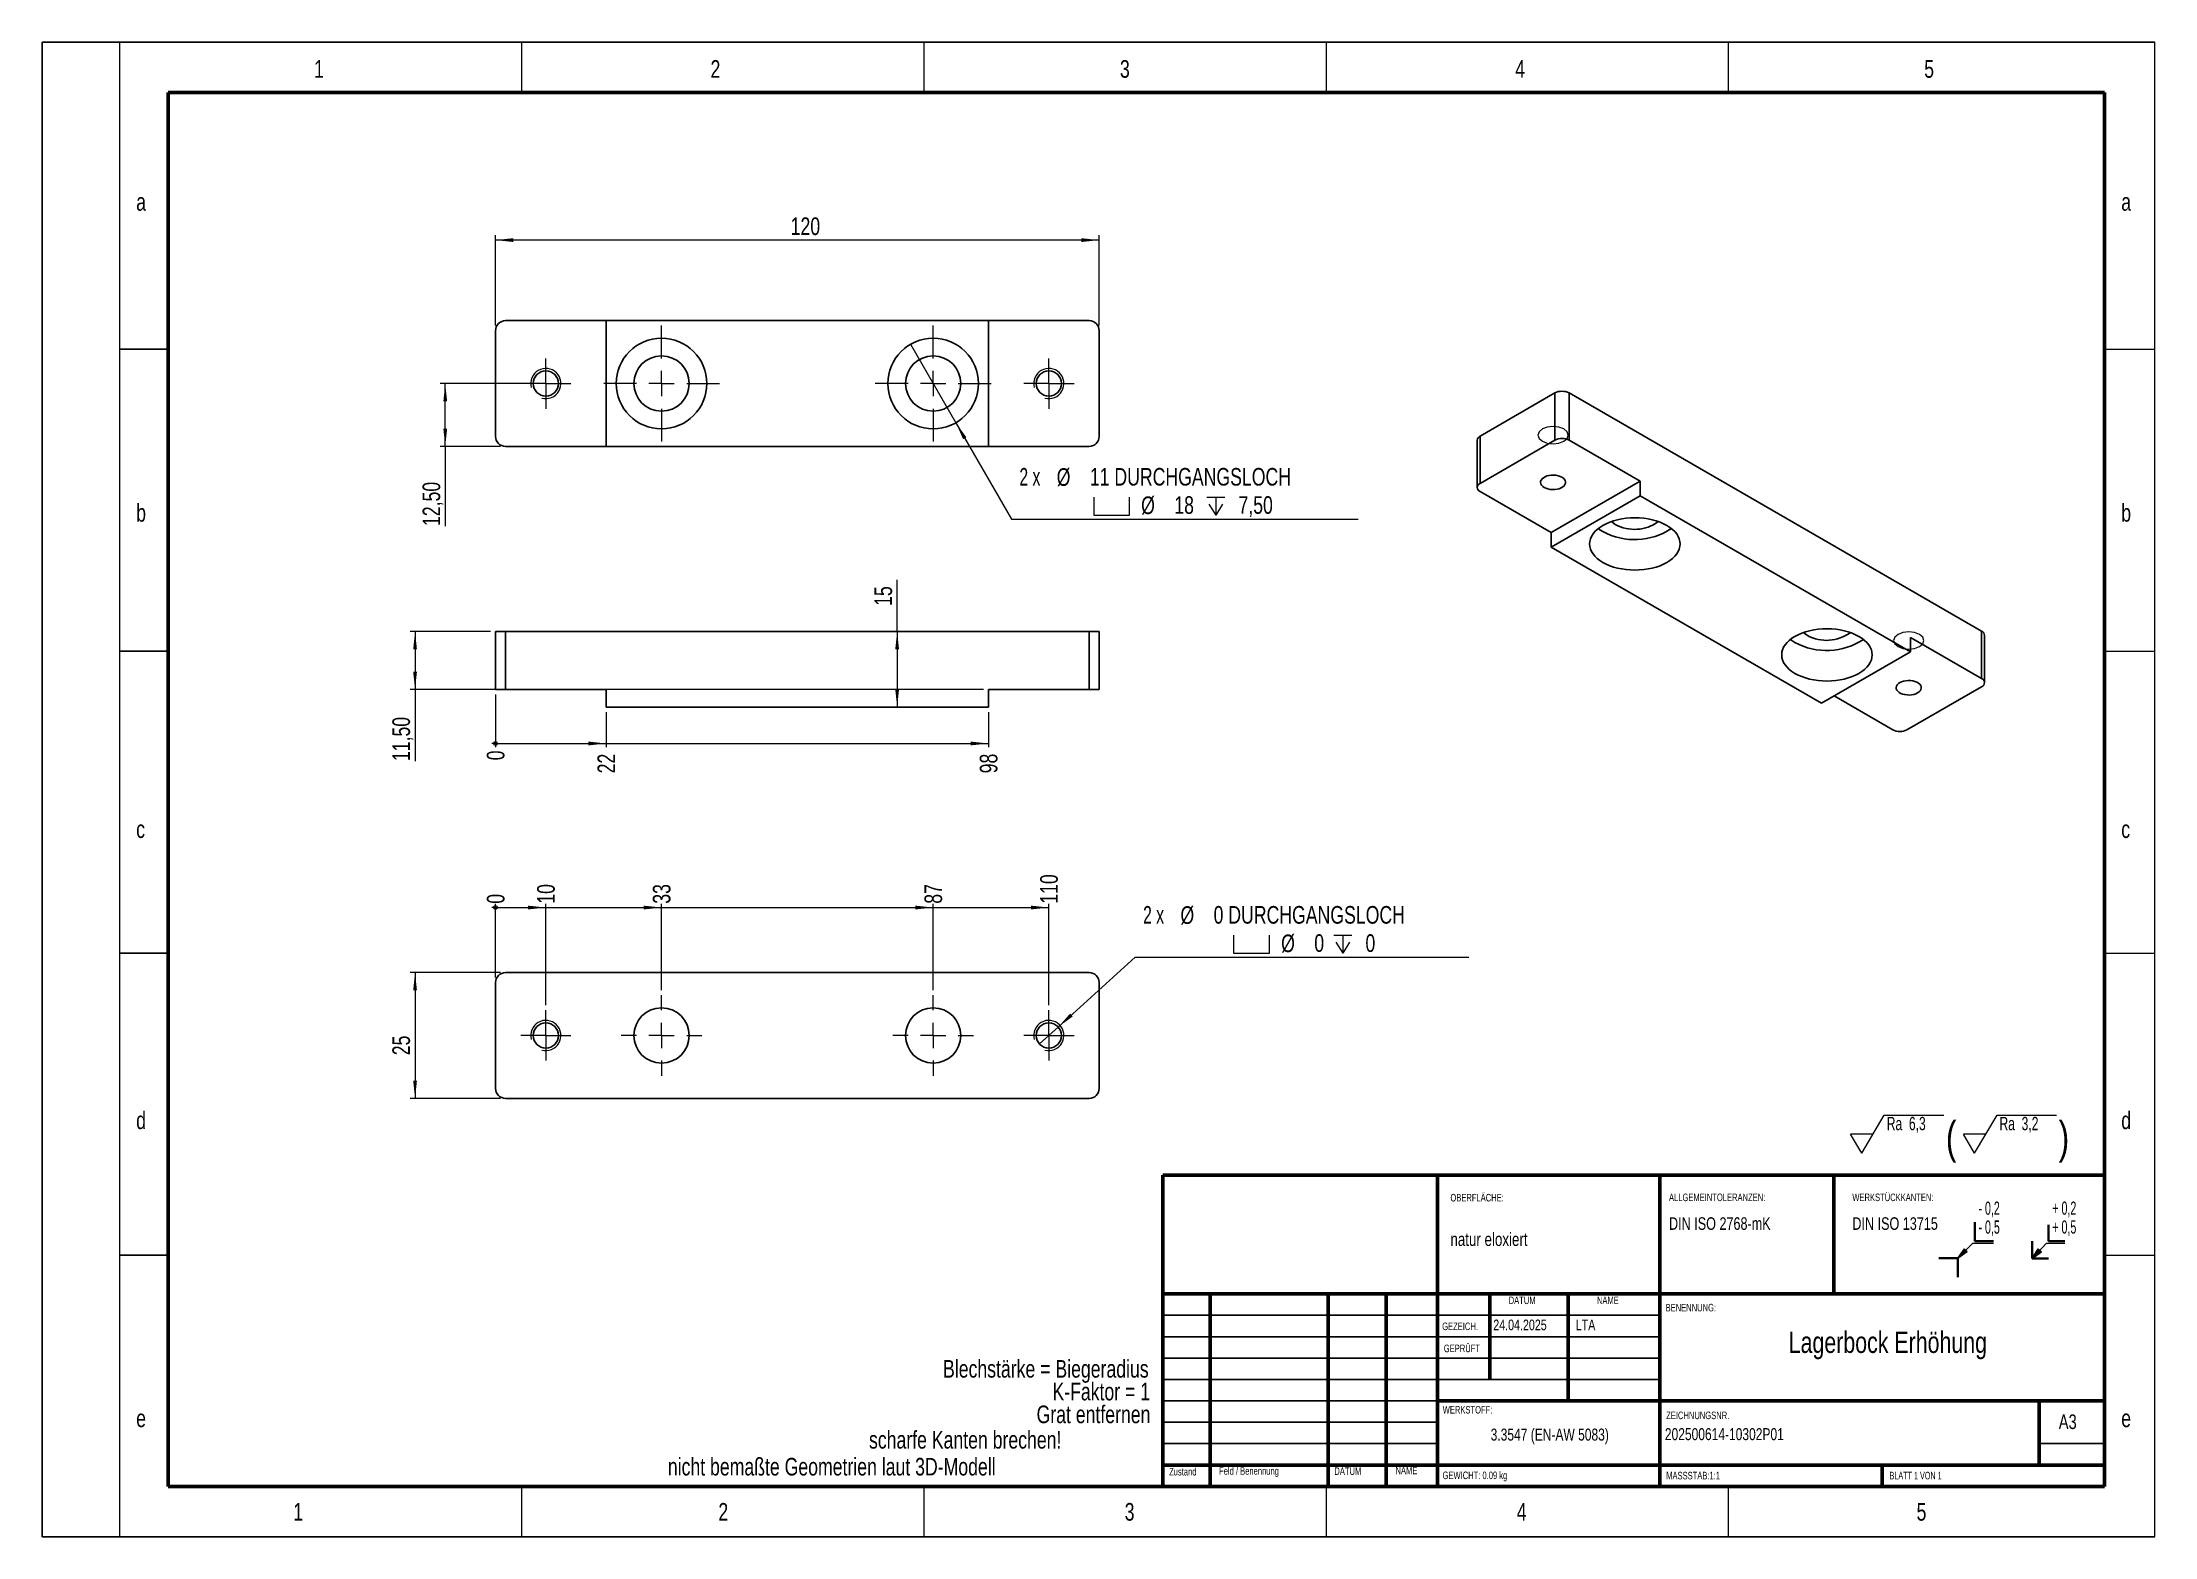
# Model space of a CAD drawing. Header units: millimetres. Extents: x 0 to 420, y 0 to 297.
import ezdxf

# ---------------------------------------------------------------- set-up
doc = ezdxf.new("R2010")
doc.units = ezdxf.units.MM
doc.header["$PDSIZE"] = -1
doc.styles.add('SLDTEXTSTYLE0', font='TXT', dxfattribs={"width": 0.605})
doc.styles.add('SLDTEXTSTYLE1', font='TXT', dxfattribs={"width": 0.678571})
doc.styles.add('SLDTEXTSTYLE2', font='TXT', dxfattribs={"width": 0.75})
doc.styles.add('SLDTEXTSTYLE3', font='TXT', dxfattribs={"width": 0.692308})
doc.styles.add('SLDTEXTSTYLE4', font='TXT', dxfattribs={"width": 0.666667})
doc.dimstyles.new('SLDDIMSTYLE0', dxfattribs={"dimtxt": 3.5, "dimasz": 3.556, "dimexe": 0, "dimexo": 0.0625, "dimgap": 0.875, "dimtad": 0, "dimtih": 1, "dimtoh": 1, "dimdec": 6, "dimrnd": 1e-09, "dimzin": 12, "dimdsep": 46, "dimtxsty": 'SLDTEXTSTYLE2', "dimblk1": 'NONE', "dimsah": 1, "dimcen": 0, "dimadec": 0, "dimazin": 3, "dimtfac": 1, "dimtdec": 3, "dimtmove": 0, "dimatfit": 3, "dimldrblk": 'NONE', "dimfxl": 1, "dimfrac": 2, "dimtolj": 1, "dimtzin": 12, "dimarcsym": 0})
doc.dimstyles.new('SLDDIMSTYLE1', dxfattribs={"dimtxt": 3.5, "dimasz": 3.556, "dimexe": 0, "dimexo": 0.0625, "dimgap": 0.875, "dimtad": 1, "dimrnd": 1e-09, "dimzin": 12, "dimdsep": 46, "dimtxsty": 'SLDTEXTSTYLE2', "dimsah": 1, "dimcen": 0.09, "dimadec": 0, "dimazin": 3, "dimtfac": 1, "dimtdec": 3, "dimtofl": 0, "dimtmove": 0, "dimatfit": 3, "dimfxl": 1, "dimfrac": 2, "dimtolj": 1, "dimtzin": 12, "dimarcsym": 0})
doc.dimstyles.new('SLDDIMSTYLE2', dxfattribs={"dimtxt": 3.5, "dimasz": 0.254, "dimexe": 0, "dimexo": 0.0625, "dimgap": 0.875, "dimtad": 0, "dimtih": 1, "dimtoh": 1, "dimdec": 0, "dimrnd": 1e-09, "dimdsep": 46, "dimtxsty": 'SLDTEXTSTYLE2', "dimblk1": 'ORIGIN', "dimblk2": 'ORIGIN', "dimsah": 1, "dimcen": 0.09, "dimadec": 0, "dimazin": 2, "dimtfac": 1, "dimtdec": 3, "dimtofl": 0, "dimtmove": 0, "dimatfit": 3, "dimldrblk": 'ORIGIN', "dimfxl": 1, "dimfrac": 2, "dimtolj": 1, "dimtzin": 12, "dimarcsym": 0})
doc.dimstyles.new('SLDDIMSTYLE3', dxfattribs={"dimtxt": 3.5, "dimasz": 3.556, "dimexe": 0, "dimexo": 0.0625, "dimgap": 0.875, "dimtad": 0, "dimtih": 1, "dimtoh": 1, "dimrnd": 1e-09, "dimzin": 12, "dimdsep": 46, "dimtxsty": 'SLDTEXTSTYLE2', "dimsah": 1, "dimcen": 0.09, "dimadec": 0, "dimazin": 3, "dimtfac": 1, "dimtdec": 3, "dimtofl": 0, "dimtmove": 0, "dimatfit": 3, "dimfxl": 1, "dimfrac": 2, "dimtolj": 1, "dimtzin": 12, "dimarcsym": 0})
doc.dimstyles.new('SLDDIMSTYLE4', dxfattribs={"dimtxt": 3.5, "dimasz": 3.556, "dimexe": 0, "dimexo": 0.0625, "dimgap": 0.875, "dimtad": 0, "dimtih": 1, "dimtoh": 1, "dimdec": 6, "dimrnd": 1e-09, "dimdsep": 46, "dimtxsty": 'SLDTEXTSTYLE2', "dimblk1": 'NONE', "dimsah": 1, "dimcen": 0, "dimadec": 0, "dimazin": 2, "dimtfac": 1, "dimtdec": 3, "dimtmove": 0, "dimatfit": 3, "dimldrblk": 'NONE', "dimfxl": 1, "dimfrac": 2, "dimtolj": 1, "dimtzin": 12, "dimarcsym": 0})

# ---------------------------------------------------------------- blocks, each defined once
blk = doc.blocks.new('SW_NOTE_0')
at = {"color": 0, "linetype": 'Continuous', "lineweight": 0, "insert": (0, 4.51), "char_height": 3.5, "attachment_point": 1, "style": 'SLDTEXTSTYLE0'}
blk.add_mtext('+ 0,5', dxfattribs=at)
blk = doc.blocks.new('SW_NOTE_0_1')
at = {"color": 0, "linetype": 'Continuous', "lineweight": 0, "insert": (0, 4.51), "char_height": 3.5, "attachment_point": 1, "style": 'SLDTEXTSTYLE0'}
blk.add_mtext('+ 0,2', dxfattribs=at)
blk = doc.blocks.new('SW_NOTE_0_2')
at = {"color": 0, "linetype": 'Continuous', "lineweight": 0, "insert": (0, 4.51), "char_height": 3.5, "attachment_point": 1, "style": 'SLDTEXTSTYLE0'}
blk.add_mtext('- 0,2', dxfattribs=at)
blk = doc.blocks.new('SW_NOTE_0_3')
at = {"color": 0, "linetype": 'Continuous', "lineweight": 0, "insert": (0, 4.51), "char_height": 3.5, "attachment_point": 1, "style": 'SLDTEXTSTYLE0'}
blk.add_mtext('- 0,5', dxfattribs=at)
blk = doc.blocks.new('Block3')
at = {"linetype": 'Continuous'}
for points in [[(735.45, 277.8), (737.92, 279.57), (737.22, 280.27)], [(755.16, 277.71), (757.62, 279.47), (756.78, 280.26)]]:
    blk.add_hatch(color=7, dxfattribs=at).paths.add_polyline_path(points, flags=0)
at = {"color": 7, "linetype": 'Continuous', "lineweight": 35}
for p, q in [((739.95, 287.3), (739.95, 282.3)), ((759.52, 286.66), (759.52, 282.3)), ((739.95, 282.3), (744.95, 282.3)), ((755.16, 277.71), (755.16, 282.3)), ((759.52, 282.3), (763.89, 282.3)), ((730.45, 277.8), (735.45, 277.8)), ((735.45, 277.8), (735.45, 272.8)), ((759.52, 277.71), (755.16, 277.71))]:
    blk.add_line(p, q, dxfattribs=at)
at = {"color": 7, "linetype": 'Continuous', "lineweight": 18}
for p, q in [((735.45, 277.8), (739.45, 281.8)), ((735.45, 277.8), (737.22, 280.27)), ((737.22, 280.27), (737.92, 279.57)), ((739.45, 281.8), (744.95, 281.8)), ((755.16, 277.71), (759.02, 281.8)), ((755.16, 277.71), (756.78, 280.26)), ((756.78, 280.26), (757.62, 279.47)), ((759.02, 281.8), (763.89, 281.8)), ((735.45, 277.8), (737.92, 279.57)), ((755.16, 277.71), (757.62, 279.47))]:
    blk.add_line(p, q, dxfattribs=at)
at = {"color": 7, "linetype": 'Continuous', "lineweight": 0}
for p in [(737.57, 279.92), (757.2, 279.87)]:
    blk.add_point(p, dxfattribs=at)
for name, p in [('SW_NOTE_0_2', (740.95, 288.28)), ('SW_NOTE_0_1', (760.52, 288.3)), ('SW_NOTE_0_3', (740.95, 283.28)), ('SW_NOTE_0', (760.52, 283.3))]:
    blk.add_blockref(name, p, dxfattribs=at)
blk = doc.blocks.new('SW_NOTE_0_4')
at = {"color": 0, "linetype": 'Continuous', "lineweight": 0}
for p, q in [((-4.95, -3.78), (-0.49, 3.78)), ((-0.49, 3.78), (11.36, 3.78)), ((17.46, -3.78), (21.92, 3.78)), ((21.92, 3.78), (33.77, 3.78)), ((-4.95, -3.78), (-7.18, 0)), ((-2.72, 0), (-7.18, 0)), ((17.46, -3.78), (15.23, 0)), ((19.69, 0), (15.23, 0))]:
    blk.add_line(p, q, dxfattribs=at)
at = {"color": 0, "linetype": 'Continuous', "lineweight": 0, "attachment_point": 1}
for s, insert, char_height, style in [('Ra  6,3', (0, 3.41), 2.646, 'SLDTEXTSTYLE1'), ('(', (11.75, 2.54), 6.35, 'SLDTEXTSTYLE2'), ('Ra  3,2', (22.41, 3.41), 2.646, 'SLDTEXTSTYLE1'), (')', (34.15, 2.54), 6.35, 'SLDTEXTSTYLE2')]:
    blk.add_mtext(s, dxfattribs=dict(at, insert=insert, char_height=char_height, style=style))
blk = doc.blocks.new('SW_NOTE_0_5')
at = {"color": 0, "linetype": 'Continuous', "lineweight": 0, "attachment_point": 1, "style": 'SLDTEXTSTYLE2'}
for s, insert, char_height in [('ALLGEMEINTOLERANZEN:', (0, 1.93), 1.5), ('DIN ISO 2768-mK', (0, -2.78), 2.5)]:
    blk.add_mtext(s, dxfattribs=dict(at, insert=insert, char_height=char_height))
blk = doc.blocks.new('SW_NOTE_0_6')
at = {"color": 0, "linetype": 'Continuous', "lineweight": 0, "attachment_point": 1, "style": 'SLDTEXTSTYLE2'}
for s, insert, char_height in [('WERKSTÜCKKANTEN:', (0, 1.93), 1.5), ('DIN ISO 13715', (0, -2.78), 2.5)]:
    blk.add_mtext(s, dxfattribs=dict(at, insert=insert, char_height=char_height))
blk = doc.blocks.new('SW_NOTE_0_7')
at = {"color": 0, "linetype": 'Continuous', "lineweight": 0, "char_height": 3.5, "attachment_point": 3, "style": 'SLDTEXTSTYLE2'}
for s, insert in [('Blechstärke = Biegeradius', (56.77, 4.51)), ('K-Faktor = 1', (57.05, -0.01)), ('Grat entfernen', (57.12, -4.54))]:
    blk.add_mtext(s, dxfattribs=dict(at, insert=insert))
blk = doc.blocks.new('SW_SYMBOL_HOLE_SPOT')
at = {"color": 0, "linetype": 'Continuous', "lineweight": 18}
for p, q in [((0, 875), (0, 75)), ((0, 75), (1600, 75)), ((1600, 75), (1600, 875))]:
    blk.add_line(p, q, dxfattribs=at)
blk = doc.blocks.new('SW_SYMBOL_HOLE_DEPTH')
at = {"color": 0, "linetype": 'Continuous', "lineweight": 18}
for p, q in [((0, 875), (800, 875)), ((100, 555), (400, 75)), ((400, 875), (400, 75)), ((700, 555), (400, 75))]:
    blk.add_line(p, q, dxfattribs=at)
blk = doc.blocks.new('_D')
at = {"color": 7, "linetype": 'Continuous', "lineweight": 0}
for p, q in [((172.62, 236.97), (181.62, 221.39)), ((181.62, 221.39), (192.68, 202.23)), ((192.68, 202.23), (261.61, 202.23))]:
    blk.add_line(p, q, dxfattribs=at)
at = {"color": 7, "linetype": 'Continuous', "lineweight": 18}
blk.add_solid([(181.62, 221.39), (183.07, 218.12), (183.73, 218.5)], dxfattribs=at)
at = {"color": 7, "linetype": 'Continuous', "lineweight": 18, "xscale": 0.0044707031, "yscale": 0.0044707031, "zscale": 0.0044707031}
for name, p in [('SW_SYMBOL_HOLE_SPOT', (209.03, 202.71)), ('SW_SYMBOL_HOLE_DEPTH', (231.51, 202.71))]:
    blk.add_blockref(name, p, dxfattribs=at)
at = {"color": 7, "linetype": 'Continuous', "lineweight": 18, "char_height": 3.5, "attachment_point": 1}
for s, insert, style in [('2 x', (194.27, 212.4), 'SLDTEXTSTYLE4'), ('%%c', (201.68, 212.35), 'SLDTEXTSTYLE2'), ('11 DURCHGANGSLOCH', (208.27, 212.4), 'SLDTEXTSTYLE2'), ('%%c', (218.47, 206.74), 'SLDTEXTSTYLE2'), ('18', (225.06, 206.79), 'SLDTEXTSTYLE2'), ('7,50', (237.82, 206.79), 'SLDTEXTSTYLE2')]:
    blk.add_mtext(s, dxfattribs=dict(at, insert=insert, style=style))
blk = doc.blocks.new('_None')
blk = doc.blocks.new('_D_1')
at = {"color": 7, "linetype": 'Continuous', "lineweight": 0}
for p, q in [((90.12, 240.68), (90.12, 258.68)), ((210.12, 257.68), (90.12, 257.68)), ((210.12, 240.68), (210.12, 258.68))]:
    blk.add_line(p, q, dxfattribs=at)
at = {"color": 7, "linetype": 'Continuous', "lineweight": 18}
for points in [[(90.12, 257.68), (93.68, 257.3), (93.68, 258.06)], [(210.12, 257.68), (206.56, 258.06), (206.56, 257.3)]]:
    blk.add_solid(points, dxfattribs=at)
at = {"color": 7, "linetype": 'Continuous', "lineweight": 18, "insert": (148.79, 262.19), "char_height": 3.5, "attachment_point": 1, "style": 'SLDTEXTSTYLE2'}
blk.add_mtext('120', dxfattribs=at)
blk = doc.blocks.new('_D_2')
at = {"color": 7, "linetype": 'Continuous', "lineweight": 0}
for p, q in [((99.12, 229.18), (79.12, 229.18)), ((80.12, 216.68), (80.12, 229.18)), ((91.12, 216.68), (79.12, 216.68)), ((80.12, 216.68), (80.12, 200.86))]:
    blk.add_line(p, q, dxfattribs=at)
at = {"color": 7, "linetype": 'Continuous', "lineweight": 18}
for points in [[(80.12, 229.18), (79.74, 225.62), (80.5, 225.62)], [(80.12, 216.68), (80.5, 220.24), (79.74, 220.24)]]:
    blk.add_solid(points, dxfattribs=at)
at = {"color": 7, "linetype": 'Continuous', "lineweight": 18, "insert": (75.61, 200.86), "char_height": 3.5, "attachment_point": 1, "rotation": 90, "style": 'SLDTEXTSTYLE2'}
blk.add_mtext('12,50', dxfattribs=at)
blk = doc.blocks.new('SW_CENTERMARKSYMBOL_0')
at = {"color": 0, "linetype": 'Continuous', "lineweight": 18}
for p, q in [((0, 5), (0, 11.5)), ((-5, 0), (-11.5, 0)), ((0, 0), (-2.5, 0)), ((0, 0), (0, 2.5)), ((0, 0), (0, -2.5)), ((0, 0), (2.5, 0)), ((5, 0), (11.5, 0)), ((0, -5), (0, -11.5))]:
    blk.add_line(p, q, dxfattribs=at)
blk = doc.blocks.new('SW_CENTERMARKSYMBOL_1')
at = {"color": 0, "linetype": 'Continuous', "lineweight": 18}
for p, q in [((0, 5), (0, 11.5)), ((-5, 0), (-11.5, 0)), ((0, 0), (-2.5, 0)), ((0, 0), (0, 2.5)), ((0, 0), (0, -2.5)), ((0, 0), (2.5, 0)), ((5, 0), (11.5, 0)), ((0, -5), (0, -11.5))]:
    blk.add_line(p, q, dxfattribs=at)
blk = doc.blocks.new('SW_CENTERMARKSYMBOL_2')
at = {"color": 0, "linetype": 'Continuous', "lineweight": 18}
for p, q in [((0, 2.5), (0, 5)), ((-2.5, 0), (-5, 0)), ((0, 0), (-2.5, 0)), ((0, 0), (0, 2.5)), ((0, 0), (0, -2.5)), ((0, 0), (2.5, 0)), ((2.5, 0), (5, 0)), ((0, -2.5), (0, -5))]:
    blk.add_line(p, q, dxfattribs=at)
blk = doc.blocks.new('SW_CENTERMARKSYMBOL_3')
at = {"color": 0, "linetype": 'Continuous', "lineweight": 18}
for p, q in [((0, 2.5), (0, 5)), ((-2.5, 0), (-5, 0)), ((0, 0), (-2.5, 0)), ((0, 0), (0, 2.5)), ((0, 0), (0, -2.5)), ((0, 0), (2.5, 0)), ((2.5, 0), (5, 0)), ((0, -2.5), (0, -5))]:
    blk.add_line(p, q, dxfattribs=at)
blk = doc.blocks.new('_Origin')
at = {"color": 0, "linetype": 'ByBlock', "lineweight": -2}
blk.add_line((0, 0), (-1, 0), dxfattribs=at)
blk.add_circle((0, 0), 0.5, dxfattribs=at)
blk = doc.blocks.new('_D_3')
at = {"color": 7, "linetype": 'Continuous', "lineweight": 0}
blk.add_line((90.12, 167.38), (90.12, 156.89), dxfattribs=at)
at = {"color": 7, "linetype": 'Continuous', "lineweight": 18, "xscale": 0.762, "yscale": 0.762}
blk.add_blockref('_Origin', (90.12, 157.65), dxfattribs=at)
at = {"color": 7, "linetype": 'Continuous', "lineweight": 18, "insert": (88.39, 154.31), "char_height": 3.5, "attachment_point": 1, "rotation": 90, "style": 'SLDTEXTSTYLE2'}
blk.add_mtext('0', dxfattribs=at)
blk = doc.blocks.new('_D_4')
at = {"color": 7, "linetype": 'Continuous', "lineweight": 0}
for p, q in [((112.12, 163.88), (112.12, 156.89)), ((90.12, 157.65), (112.12, 157.65))]:
    blk.add_line(p, q, dxfattribs=at)
at = {"color": 7, "linetype": 'Continuous', "lineweight": 18}
blk.add_solid([(112.12, 157.65), (108.56, 158.03), (108.56, 157.27)], dxfattribs=at)
at = {"color": 7, "linetype": 'Continuous', "lineweight": 18, "insert": (110.39, 151.72), "char_height": 3.5, "attachment_point": 1, "rotation": 90, "style": 'SLDTEXTSTYLE2'}
blk.add_mtext('22', dxfattribs=at)
blk = doc.blocks.new('_D_5')
at = {"color": 7, "linetype": 'Continuous', "lineweight": 0}
for p, q in [((188.12, 163.88), (188.12, 156.89)), ((112.12, 157.65), (188.12, 157.65))]:
    blk.add_line(p, q, dxfattribs=at)
at = {"color": 7, "linetype": 'Continuous', "lineweight": 18}
blk.add_solid([(188.12, 157.65), (184.56, 158.03), (184.56, 157.27)], dxfattribs=at)
at = {"color": 7, "linetype": 'Continuous', "lineweight": 18, "insert": (186.39, 151.72), "char_height": 3.5, "attachment_point": 1, "rotation": 90, "style": 'SLDTEXTSTYLE2'}
blk.add_mtext('98', dxfattribs=at)
blk = doc.blocks.new('_D_6')
at = {"color": 7, "linetype": 'Continuous', "lineweight": 0}
for p, q in [((89.12, 179.88), (73.12, 179.88)), ((74.12, 179.88), (74.12, 168.38)), ((187.12, 168.38), (73.12, 168.38)), ((74.12, 168.38), (74.12, 154.15))]:
    blk.add_line(p, q, dxfattribs=at)
at = {"color": 7, "linetype": 'Continuous', "lineweight": 18}
for points in [[(74.12, 179.88), (73.74, 176.33), (74.5, 176.33)], [(74.12, 168.38), (74.5, 171.94), (73.74, 171.94)]]:
    blk.add_solid(points, dxfattribs=at)
at = {"color": 7, "linetype": 'Continuous', "lineweight": 18, "insert": (69.61, 154.15), "char_height": 3.5, "attachment_point": 1, "rotation": 90, "style": 'SLDTEXTSTYLE2'}
blk.add_mtext('11,50', dxfattribs=at)
blk = doc.blocks.new('_D_7')
at = {"color": 7, "linetype": 'Continuous', "lineweight": 0}
for q in [(169.96, 190.18), (169.96, 164.88)]:
    blk.add_line((169.96, 179.88), q, dxfattribs=at)
at = {"color": 7, "linetype": 'Continuous', "lineweight": 18}
for points in [[(169.96, 179.88), (169.58, 176.33), (170.34, 176.33)], [(169.96, 164.88), (170.34, 168.44), (169.58, 168.44)]]:
    blk.add_solid(points, dxfattribs=at)
at = {"color": 7, "linetype": 'Continuous', "lineweight": 18, "insert": (165.45, 185), "char_height": 3.5, "attachment_point": 1, "rotation": 90, "style": 'SLDTEXTSTYLE2'}
blk.add_mtext('15', dxfattribs=at)
blk = doc.blocks.new('_D_8')
at = {"color": 7, "linetype": 'Continuous', "lineweight": 0}
blk.add_line((90.12, 111.13), (90.12, 125.81), dxfattribs=at)
at = {"color": 7, "linetype": 'Continuous', "lineweight": 18, "xscale": 0.762, "yscale": 0.762}
blk.add_blockref('_Origin', (90.12, 125.05), dxfattribs=at)
at = {"color": 7, "linetype": 'Continuous', "lineweight": 18, "insert": (88.39, 125.81), "char_height": 3.5, "attachment_point": 1, "rotation": 90, "style": 'SLDTEXTSTYLE2'}
blk.add_mtext('0', dxfattribs=at)
blk = doc.blocks.new('_D_9')
at = {"color": 7, "linetype": 'Continuous', "lineweight": 0}
for p, q in [((90.12, 125.05), (100.12, 125.05)), ((100.12, 105.63), (100.12, 125.81))]:
    blk.add_line(p, q, dxfattribs=at)
at = {"color": 7, "linetype": 'Continuous', "lineweight": 18}
blk.add_solid([(100.12, 125.05), (96.56, 125.43), (96.56, 124.67)], dxfattribs=at)
at = {"color": 7, "linetype": 'Continuous', "lineweight": 18, "insert": (98.39, 125.81), "char_height": 3.5, "attachment_point": 1, "rotation": 90, "style": 'SLDTEXTSTYLE2'}
blk.add_mtext('10', dxfattribs=at)
blk = doc.blocks.new('_D_10')
at = {"color": 7, "linetype": 'Continuous', "lineweight": 0}
for p, q in [((100.12, 125.05), (123.12, 125.05)), ((123.12, 108.63), (123.12, 125.81))]:
    blk.add_line(p, q, dxfattribs=at)
at = {"color": 7, "linetype": 'Continuous', "lineweight": 18}
blk.add_solid([(123.12, 125.05), (119.56, 125.43), (119.56, 124.67)], dxfattribs=at)
at = {"color": 7, "linetype": 'Continuous', "lineweight": 18, "insert": (121.39, 125.81), "char_height": 3.5, "attachment_point": 1, "rotation": 90, "style": 'SLDTEXTSTYLE2'}
blk.add_mtext('33', dxfattribs=at)
blk = doc.blocks.new('_D_11')
at = {"color": 7, "linetype": 'Continuous', "lineweight": 0}
for p, q in [((123.12, 125.05), (177.12, 125.05)), ((177.12, 108.63), (177.12, 125.81))]:
    blk.add_line(p, q, dxfattribs=at)
at = {"color": 7, "linetype": 'Continuous', "lineweight": 18}
blk.add_solid([(177.12, 125.05), (173.56, 125.43), (173.56, 124.67)], dxfattribs=at)
at = {"color": 7, "linetype": 'Continuous', "lineweight": 18, "insert": (175.39, 125.81), "char_height": 3.5, "attachment_point": 1, "rotation": 90, "style": 'SLDTEXTSTYLE2'}
blk.add_mtext('87', dxfattribs=at)
blk = doc.blocks.new('_D_12')
at = {"color": 7, "linetype": 'Continuous', "lineweight": 0}
for p, q in [((177.12, 125.05), (200.12, 125.05)), ((200.12, 105.63), (200.12, 125.81))]:
    blk.add_line(p, q, dxfattribs=at)
at = {"color": 7, "linetype": 'Continuous', "lineweight": 18}
blk.add_solid([(200.12, 125.05), (196.56, 125.43), (196.56, 124.67)], dxfattribs=at)
at = {"color": 7, "linetype": 'Continuous', "lineweight": 18, "insert": (198.39, 125.81), "char_height": 3.5, "attachment_point": 1, "rotation": 90, "style": 'SLDTEXTSTYLE2'}
blk.add_mtext('110', dxfattribs=at)
blk = doc.blocks.new('_D_13')
at = {"color": 7, "linetype": 'Continuous', "lineweight": 0}
for p, q in [((201.97, 101.31), (217.28, 115.18)), ((217.28, 115.18), (283.62, 115.18)), ((198.27, 97.95), (201.97, 101.31))]:
    blk.add_line(p, q, dxfattribs=at)
at = {"color": 7, "linetype": 'Continuous', "lineweight": 18}
blk.add_solid([(201.97, 101.31), (204.86, 103.41), (204.35, 103.98)], dxfattribs=at)
at = {"color": 7, "linetype": 'Continuous', "lineweight": 18, "xscale": 0.0044707031, "yscale": 0.0044707031, "zscale": 0.0044707031}
for name, p in [('SW_SYMBOL_HOLE_SPOT', (236.85, 115.66)), ('SW_SYMBOL_HOLE_DEPTH', (256.75, 115.66))]:
    blk.add_blockref(name, p, dxfattribs=at)
at = {"color": 7, "linetype": 'Continuous', "lineweight": 18, "char_height": 3.5, "attachment_point": 1}
for s, insert, style in [('2 x', (218.86, 125.35), 'SLDTEXTSTYLE4'), ('%%c', (226.28, 125.3), 'SLDTEXTSTYLE2'), ('0 DURCHGANGSLOCH', (232.87, 125.35), 'SLDTEXTSTYLE2'), ('%%c', (246.3, 119.69), 'SLDTEXTSTYLE2'), ('0', (252.89, 119.74), 'SLDTEXTSTYLE2'), ('0', (263.06, 119.74), 'SLDTEXTSTYLE2')]:
    blk.add_mtext(s, dxfattribs=dict(at, insert=insert, style=style))
blk = doc.blocks.new('_D_14')
at = {"color": 7, "linetype": 'Continuous', "lineweight": 0}
for p, q in [((91.12, 112.13), (73.12, 112.13)), ((74.12, 112.13), (74.12, 87.13)), ((91.12, 87.13), (73.12, 87.13))]:
    blk.add_line(p, q, dxfattribs=at)
at = {"color": 7, "linetype": 'Continuous', "lineweight": 18}
for points in [[(74.12, 112.13), (73.74, 108.57), (74.5, 108.57)], [(74.12, 87.13), (74.5, 90.68), (73.74, 90.68)]]:
    blk.add_solid(points, dxfattribs=at)
at = {"color": 7, "linetype": 'Continuous', "lineweight": 18, "insert": (69.61, 95.7), "char_height": 3.5, "attachment_point": 1, "rotation": 90, "style": 'SLDTEXTSTYLE2'}
blk.add_mtext('25', dxfattribs=at)
blk = doc.blocks.new('SW_CENTERMARKSYMBOL_4')
at = {"color": 0, "linetype": 'Continuous', "lineweight": 18}
for p, q in [((0, 5), (0, 8)), ((-5, 0), (-8, 0)), ((0, 0), (-2.5, 0)), ((0, 0), (0, 2.5)), ((0, 0), (0, -2.5)), ((0, 0), (2.5, 0)), ((5, 0), (8, 0)), ((0, -5), (0, -8))]:
    blk.add_line(p, q, dxfattribs=at)
blk = doc.blocks.new('SW_CENTERMARKSYMBOL_5')
at = {"color": 0, "linetype": 'Continuous', "lineweight": 18}
for p, q in [((0, 5), (0, 8)), ((-5, 0), (-8, 0)), ((0, 0), (-2.5, 0)), ((0, 0), (0, 2.5)), ((0, 0), (0, -2.5)), ((0, 0), (2.5, 0)), ((5, 0), (8, 0)), ((0, -5), (0, -8))]:
    blk.add_line(p, q, dxfattribs=at)
blk = doc.blocks.new('SW_CENTERMARKSYMBOL_6')
at = {"color": 0, "linetype": 'Continuous', "lineweight": 18}
for p, q in [((0, 2.5), (0, 5)), ((-2.5, 0), (-5, 0)), ((0, 0), (-2.5, 0)), ((0, 0), (0, 2.5)), ((0, 0), (0, -2.5)), ((0, 0), (2.5, 0)), ((2.5, 0), (5, 0)), ((0, -2.5), (0, -5))]:
    blk.add_line(p, q, dxfattribs=at)
blk = doc.blocks.new('SW_CENTERMARKSYMBOL_7')
at = {"color": 0, "linetype": 'Continuous', "lineweight": 18}
for p, q in [((0, 2.5), (0, 5)), ((-2.5, 0), (-5, 0)), ((0, 0), (-2.5, 0)), ((0, 0), (0, 2.5)), ((0, 0), (0, -2.5)), ((0, 0), (2.5, 0)), ((2.5, 0), (5, 0)), ((0, -2.5), (0, -5))]:
    blk.add_line(p, q, dxfattribs=at)

msp = doc.modelspace()

# ---------------------------------------------------------------- linework, layer by layer
at = {"color": 7, "linetype": 'Continuous', "lineweight": 25}
for p, q in [((0.0039786, 0.02368), (0.0039786, 296.9917057)), ((0.0039786, 296.9917057), (419.9752214, 296.9917057)), ((90.1193452, 218.6803529), (90.1193452, 239.6803529)), ((112.1193452, 241.6803529), (92.1193452, 241.6803529)), ((112.1193452, 241.6803529), (188.1193452, 241.6803529)), ((112.1193452, 216.6803529), (112.1193452, 241.6803529)), ((188.1193452, 216.6803529), (188.1193452, 241.6803529)), ((208.1193452, 241.6803529), (188.1193452, 241.6803529)), ((210.1193452, 218.6803529), (210.1193452, 239.6803529)), ((15.3384379, 235.9917057), (25.0039786, 235.9917057)), ((285.8625072, 218.7328737), (300.7117496, 227.3051589)), ((300.7117496, 217.9149396), (300.7117496, 227.3051589)), ((303.5401767, 227.3051589), (385.5645633, 179.9534884)), ((303.5401767, 227.3051589), (303.5401767, 217.9149396)), ((285.8625072, 218.7328737), (285.8625072, 209.3426544)), ((112.1193452, 216.6803529), (92.1193452, 216.6803529)), ((188.1193452, 216.6803529), (112.1193452, 216.6803529)), ((208.1193452, 216.6803529), (188.1193452, 216.6803529)), ((285.2767207, 217.9164656), (285.2767207, 208.5262463)), ((285.8625072, 209.3426544), (300.7117496, 217.9149396)), ((317.6823123, 209.7508585), (303.5401767, 217.9149396)), ((300.0046428, 199.5457571), (285.8625072, 207.7098382)), ((300.0046428, 199.5457571), (317.6823123, 209.7508585)), ((300.0046428, 196.6878642), (317.6823123, 206.8929656)), ((317.6823123, 206.8929656), (317.6823123, 209.7508585)), ((317.6823123, 206.8929656), (371.4224277, 175.8694574)), ((300.0046428, 196.6878642), (300.0046428, 199.5457571)), ((353.7447582, 165.664356), (300.0046428, 196.6878642)), ((90.1193452, 168.3835263), (90.1193452, 179.8835263)), ((90.1193452, 179.8835263), (92.1193452, 179.8835263)), ((92.1193452, 179.8835263), (92.1193452, 168.3835263)), ((92.1193452, 179.8835263), (208.1193452, 179.8835263)), ((208.1193452, 168.3835263), (208.1193452, 179.8835263)), ((208.1193452, 179.8835263), (210.1193452, 179.8835263)), ((210.1193452, 179.8835263), (210.1193452, 168.3835263)), ((385.5645633, 170.5632691), (371.4224277, 178.7273502)), ((371.4224277, 178.7273502), (371.4224277, 175.8694574)), ((385.5645633, 170.5632691), (385.5645633, 179.9534884)), ((386.1503497, 169.746861), (386.1503497, 179.1370803)), ((15.3384379, 175.9917057), (25.0039786, 175.9917057)), ((353.7447582, 165.664356), (371.4224277, 175.8694574)), ((92.1193452, 168.3835263), (90.1193452, 168.3835263)), ((112.1193452, 168.3835263), (92.1193452, 168.3835263)), ((112.1193452, 164.8835263), (112.1193452, 168.3835263)), ((208.1193452, 168.3835263), (188.1193452, 168.3835263)), ((188.1193452, 168.3835263), (188.1193452, 164.8835263)), ((210.1193452, 168.3835263), (208.1193452, 168.3835263)), ((370.7153209, 160.3581677), (385.5645633, 168.9304529)), ((112.1193452, 164.8835263), (188.1193452, 164.8835263)), ((367.8868938, 160.3581677), (356.2200342, 167.0933024)), ((15.3384379, 115.9917057), (25.0039786, 115.9917057)), ((90.1193452, 110.1274133), (90.1193452, 89.1274133)), ((208.1193452, 112.1274133), (92.1193452, 112.1274133)), ((210.1193452, 89.1274133), (210.1193452, 110.1274133)), ((92.1193452, 87.1274133), (208.1193452, 87.1274133)), ((15.3384379, 55.9917057), (25.0039786, 55.9917057)), ((321.5752214, 44.02368), (222.7752214, 44.02368)), ((321.5752214, 39.77368), (222.7752214, 39.77368)), ((321.5752214, 35.52368), (222.7752214, 35.52368)), ((321.5752214, 31.27368), (222.7752214, 31.27368)), ((277.3752214, 27.02368), (222.7752214, 27.02368)), ((277.3752214, 22.773608), (222.7752214, 22.773608)), ((277.3752214, 18.52368), (222.7752214, 18.52368)), ((409.9752214, 18.52368), (396.9752214, 18.52368)), ((0.0039786, 0.02368), (419.9752214, 0.02368))]:
    msp.add_line(p, q, dxfattribs=at)
at = {"color": 7, "linetype": 'Continuous', "lineweight": 18}
for p, q in [((15.3384379, 296.9917057), (15.3384379, 0.02368)), ((95.3002623, 296.9917057), (95.3002623, 286.9917057)), ((175.2620866, 296.9917057), (175.2620866, 286.9917057)), ((255.2239109, 296.9917057), (255.2239109, 286.9917057)), ((335.1857353, 296.9917057), (335.1857353, 286.9917057)), ((419.9752214, 0.02368), (419.9752214, 296.9917057)), ((409.9752214, 235.9917057), (419.9752214, 235.9917057)), ((409.9752214, 175.9917057), (419.9752214, 175.9917057)), ((409.9752214, 115.9917057), (419.9752214, 115.9917057)), ((409.9752214, 55.9917057), (419.9752214, 55.9917057)), ((95.3002623, 10.02368), (95.3002623, 0.02368)), ((175.2620866, 10.02368), (175.2620866, 0.02368)), ((255.2239109, 10.02368), (255.2239109, 0.02368)), ((335.1857353, 10.02368), (335.1857353, 0.02368))]:
    msp.add_line(p, q, dxfattribs=at)
at = {"color": 7, "linetype": 'Continuous', "lineweight": 50}
for p, q in [((25.0039786, 10.02368), (25.0039786, 286.9917057)), ((25.0039786, 286.9917057), (409.9752214, 286.9917057)), ((409.9752214, 10.02368), (409.9752214, 286.9917057)), ((222.7752214, 71.8979988), (409.9752214, 71.8979988)), ((222.7752214, 71.8979988), (222.7752214, 10.02368)), ((277.3752214, 10.02368), (277.3752214, 71.8979988)), ((321.5752214, 71.8979988), (321.5752214, 10.02368)), ((356.1667788, 71.8979988), (356.1667788, 48.27368)), ((409.9752214, 71.8979988), (409.9752214, 10.02368)), ((409.9752214, 48.27368), (222.7752214, 48.27368)), ((232.1766982, 48.27368), (232.1766982, 10.02368)), ((255.6679334, 48.27368), (255.6679334, 10.02368)), ((267.1741476, 48.27368), (267.1741476, 10.02368)), ((287.7752214, 31.27368), (287.7752214, 48.27368)), ((303.3752214, 48.27368), (303.3752214, 27.02368)), ((277.3752214, 27.02368), (409.9752214, 27.02368)), ((396.9752214, 14.27368), (396.9752214, 27.02368)), ((222.7752214, 14.27368), (409.9752214, 14.27368)), ((365.7752214, 10.02368), (365.7752214, 14.27368)), ((25.0039786, 10.02368), (409.9752214, 10.02368))]:
    msp.add_line(p, q, dxfattribs=at)
at = {"color": 7, "linetype": 'Continuous', "lineweight": 18, "flags": 128}
for points in [[(302.4795165, 220.1615879), (301.5062465, 220.5370087), (300.3581962, 220.6688389), (299.2101459, 220.5370087), (298.2368758, 220.1615879), (297.5865576, 219.5997311), (297.3581962, 218.9369758), (297.5865576, 218.2742204), (298.2368758, 217.7123636), (299.2101459, 217.3369429), (300.3581962, 217.2051126), (301.5062465, 217.3369429), (302.4795165, 217.7123636), (303.1298348, 218.2742204), (303.3581962, 218.9369758), (303.1298348, 219.5997311), (302.4795165, 220.1615879)], [(373.1901946, 179.3411824), (372.2169246, 179.7166031), (371.0688743, 179.8484333), (369.920824, 179.7166031), (368.947554, 179.3411824), (368.2972357, 178.7793255), (368.0688743, 178.1165702), (368.2972357, 177.4538149), (368.947554, 176.891958), (369.920824, 176.5165373), (371.0688743, 176.384707), (372.2169246, 176.5165373), (373.1901946, 176.891958), (373.8405129, 177.4538149), (374.0688743, 178.1165702), (373.8405129, 178.7793255), (373.1901946, 179.3411824)]]:
    msp.add_lwpolyline(points, dxfattribs=at)
at = {"color": 7, "linetype": 'Continuous', "lineweight": 25, "flags": 128}
for points in [[(302.1259631, 210.5672666), (301.7710372, 210.7374087), (301.3679987, 210.8670046), (300.9305726, 210.951641), (300.4736548, 210.9884358), (300.0128053, 210.9761359), (299.5637176, 210.9151602), (299.141685, 210.8075851), (298.7610792, 210.6570741), (298.4348613, 210.4687525), (298.1741402, 210.2490334), (297.9877946, 210.0053991), (297.8821701, 209.7461464), (297.8608637, 209.4801036), (297.924601, 209.2163306), (298.0712115, 208.9638099), (298.2957025, 208.7311407), (298.5904292, 208.5262463), (298.9453551, 208.3561042), (299.3483937, 208.2265083), (299.7858198, 208.1418719), (300.2427375, 208.1050771), (300.7035871, 208.117377), (301.1526747, 208.1783527), (301.5747074, 208.2859278), (301.9553132, 208.4364388), (302.2815311, 208.6247604), (302.5422522, 208.8444795), (302.7285978, 209.0881137), (302.8342223, 209.3473665), (302.8555286, 209.6134093), (302.7917913, 209.8771823), (302.6451808, 210.129703), (302.4206899, 210.3623722), (302.1259631, 210.5672666)], [(310.2576911, 193.6263338), (310.9121126, 193.2839254), (311.62152, 192.9801956), (312.3790815, 192.7180695), (313.1775013, 192.5000716), (314.0090901, 192.3283012), (314.8658392, 192.2044127), (315.7394979, 192.1295991), (316.6216521, 192.1045809), (317.5038064, 192.1295991), (318.377465, 192.2044127), (319.2342142, 192.3283012), (320.065803, 192.5000716), (320.8642228, 192.7180695), (321.6217842, 192.9801956), (322.3311917, 193.2839254), (322.9856132, 193.6263338), (323.5787462, 194.0041233), (324.1048787, 194.4136555), (324.5589435, 194.8509864), (324.9365679, 195.3119043), (325.2341152, 195.7919703), (325.4487197, 196.2865611), (325.5783147, 196.7909135), (325.6216521, 197.3001703), (325.5783147, 197.8094271), (325.4487197, 198.3137795), (325.2341152, 198.8083703), (324.9365679, 199.2884363), (324.5589435, 199.7493542), (324.1048787, 200.1866851), (323.5787462, 200.5962173), (322.9856132, 200.9740068), (322.3311917, 201.3164152), (321.6217842, 201.620145), (320.8642228, 201.8822711), (320.065803, 202.100269), (319.2342142, 202.2720394), (318.377465, 202.3959279), (317.5038064, 202.4707415), (316.6216521, 202.4957597), (315.7394979, 202.4707415), (314.8658392, 202.3959279), (314.0090901, 202.2720394), (313.1775013, 202.100269), (312.3790815, 201.8822711), (311.62152, 201.620145), (310.9121126, 201.3164152), (310.2576911, 200.9740068), (309.6645581, 200.5962173), (309.1384256, 200.1866851), (308.6843608, 199.7493542), (308.3067364, 199.2884363), (308.0091891, 198.8083703), (307.7945846, 198.3137795), (307.6649896, 197.8094271), (307.6216521, 197.3001703), (307.6649896, 196.7909135), (307.7945846, 196.2865611), (308.0091891, 195.7919703), (308.3067364, 195.3119043), (308.6843608, 194.8509864), (309.1384256, 194.4136555), (309.6645581, 194.0041233), (310.2576911, 193.6263338)], [(311.9558999, 201.7430643), (312.2757996, 201.478196), (312.7325648, 201.1791041)], [(309.3507611, 200.3621984), (309.6645581, 200.1281794), (310.2576911, 199.7503899)], [(348.4414573, 171.5833148), (349.0958788, 171.2409064), (349.8052862, 170.9371766), (350.5628477, 170.6750505), (351.3612674, 170.4570526), (352.1928562, 170.2852822), (353.0496054, 170.1613937), (353.9232641, 170.0865801), (354.8054183, 170.0615619), (355.6875726, 170.0865801), (356.5612312, 170.1613937), (357.4179804, 170.2852822), (358.2495692, 170.4570526), (359.047989, 170.6750505), (359.8055504, 170.9371766), (360.5149579, 171.2409064), (361.1693794, 171.5833148), (361.7625124, 171.9611043), (362.2886448, 172.3706365), (362.7427097, 172.8079674), (363.1203341, 173.2688853), (363.4178814, 173.7489513), (363.6324859, 174.2435421), (363.7620809, 174.7478945), (363.8054183, 175.2571513), (363.7620809, 175.7664081), (363.6324859, 176.2707605), (363.4178814, 176.7653513), (363.1203341, 177.2454173), (362.7427097, 177.7063352), (362.2886448, 178.1436661), (361.7625124, 178.5531983), (361.1693794, 178.9309878), (360.5149579, 179.2733962), (359.8055504, 179.577126), (359.047989, 179.8392521), (358.2495692, 180.05725), (357.4179804, 180.2290204), (356.5612312, 180.3529089), (355.6875726, 180.4277225), (354.8054183, 180.4527407), (353.9232641, 180.4277225), (353.0496054, 180.3529089), (352.1928562, 180.2290204), (351.3612674, 180.05725), (350.5628477, 179.8392521), (349.8052862, 179.577126), (349.0958788, 179.2733962), (348.4414573, 178.9309878), (347.8483242, 178.5531983), (347.3221918, 178.1436661), (346.868127, 177.7063352), (346.4905025, 177.2454173), (346.1929553, 176.7653513), (345.9783508, 176.2707605), (345.8487558, 175.7664081), (345.8054183, 175.2571513), (345.8487558, 174.7478945), (345.9783508, 174.2435421), (346.1929553, 173.7489513), (346.4905025, 173.2688853), (346.868127, 172.8079674), (347.3221918, 172.3706365), (347.8483242, 171.9611043), (348.4414573, 171.5833148)], [(347.5345273, 178.3191793), (347.8483242, 178.0851604), (348.4414573, 177.7073709)], [(350.1396661, 179.7000453), (350.4595658, 179.435177), (350.916331, 179.1360851)], [(369.3011073, 169.746861), (369.0063806, 169.5419666), (368.7818896, 169.3092974), (368.6352792, 169.0567767), (368.5715419, 168.7930037), (368.5928482, 168.5269609), (368.6984727, 168.2677081), (368.8848183, 168.0240739), (369.1455394, 167.8043548), (369.4717573, 167.6160332), (369.8523631, 167.4655222), (370.2743957, 167.3579471), (370.7234834, 167.2969714), (371.1843329, 167.2846715), (371.6412507, 167.3214663), (372.0786768, 167.4061027), (372.4817153, 167.5356986), (372.8366413, 167.7058407), (373.131368, 167.9107351), (373.355859, 168.1434043), (373.5024694, 168.395925), (373.5662067, 168.659698), (373.5449004, 168.9257408), (373.4392759, 169.1849935), (373.2529303, 169.4286278), (372.9922092, 169.6483469), (372.6659913, 169.8366685), (372.2853855, 169.9871795), (371.8633528, 170.0947546), (371.4142652, 170.1557303), (370.9534157, 170.1680302), (370.4964979, 170.1312354), (370.0590718, 170.046599), (369.6560333, 169.9170031), (369.3011073, 169.746861)]]:
    msp.add_lwpolyline(points, dxfattribs=at)
at = {"color": 7, "linetype": 'Continuous', "lineweight": 25}
for centre, radius in [((123.1193452, 229.1803529), 9), ((177.1193452, 229.1803529), 9), ((100.1193452, 229.1803529), 2.5), ((123.1193452, 229.1803529), 5.5), ((177.1193452, 229.1803529), 5.5), ((200.1193452, 229.1803529), 2.5), ((123.1193452, 99.6274133), 5.5), ((177.1193452, 99.6274133), 5.5), ((100.1193452, 99.6274133), 2.5), ((200.1193452, 99.6274133), 2.5)]:
    msp.add_circle(centre, radius, dxfattribs=at)
for centre, radius, start, end in [((92.1193452, 239.6803529), 2, 90, 180), ((208.1193452, 239.6803529), 2, 0, 90), ((302.1259631, 224.5757368), 3.0740438, 62.609672237, 117.390327763), ((92.1193452, 218.6803529), 2, 180, 270), ((208.1193452, 218.6803529), 2, 270, 0), ((286.2776349, 217.8166529), 1.0058786, 114.374658294, 174.305200749), ((302.1259631, 215.1855174), 3.0740438, 62.609672237, 117.390327763), ((286.1723612, 208.5262463), 0.8732306, 110.7834208, 249.216579201), ((316.5707615, 208.1237585), 7.9347325, 241.071290614, 306.47200757), ((316.5619202, 211.4934751), 13.3282915, 241.771047569, 303.367335282), ((354.7456864, 189.4504561), 13.3282915, 241.771047569, 303.367335282), ((354.7545277, 186.0807395), 7.9347325, 241.071290614, 306.47200757), ((385.1494356, 179.0372676), 1.0058786, 5.694799251, 65.625341706), ((385.2547093, 169.746861), 0.8732306, 290.783420799, 69.2165792), ((369.3011073, 163.0875899), 3.0740438, 242.609672237, 297.390327763), ((92.1193452, 110.1274133), 2, 90, 180), ((208.1193452, 110.1274133), 2, 0, 90), ((92.1193452, 89.1274133), 2, 180, 270), ((208.1193452, 89.1274133), 2, 270, 0)]:
    msp.add_arc(centre, radius, start, end, dxfattribs=at)
at = {"color": 7, "linetype": 'Continuous', "lineweight": 18}
for centre in [(100.1193452, 229.1803529), (200.1193452, 229.1803529), (100.1193452, 99.6274133), (200.1193452, 99.6274133)]:
    msp.add_arc(centre, 3, 255, 195, dxfattribs=at)

# ---------------------------------------------------------------- block references
at = {"color": 7, "linetype": 'Continuous', "lineweight": 0}
for name, p in [('SW_CENTERMARKSYMBOL_0', (123.1193452, 229.1803529)), ('SW_CENTERMARKSYMBOL_1', (177.1193452, 229.1803529)), ('SW_CENTERMARKSYMBOL_2', (100.1193452, 229.1803529)), ('SW_CENTERMARKSYMBOL_3', (200.1193452, 229.1803529)), ('SW_CENTERMARKSYMBOL_4', (123.1193452, 99.6274133)), ('SW_CENTERMARKSYMBOL_5', (177.1193452, 99.6274133)), ('SW_CENTERMARKSYMBOL_7', (100.1193452, 99.6274133)), ('SW_CENTERMARKSYMBOL_6', (200.1193452, 99.6274133)), ('SW_NOTE_0_4', (366.6995319, 80.0431788)), ('SW_NOTE_0_5', (323.4068288, 66.2846455)), ('SW_NOTE_0_6', (359.8540934, 66.2846453)), ('SW_NOTE_0_7', (163.192474, 30.6317433))]:
    msp.add_blockref(name, p, dxfattribs=at)
at = {"color": 7, "linetype": 'Continuous', "xscale": 0.75, "yscale": 0.75, "zscale": 0.75}
msp.add_blockref('Block3', (-170.7865327, -152.9741272), dxfattribs=at)

# ---------------------------------------------------------------- texts
at = {"color": 7, "linetype": 'Continuous', "lineweight": 0}
for s, insert, char_height, attachment_point, style in [('1', (54.0453823, 293.4361381), 3.5, 1, 'SLDTEXTSTYLE2'), ('2', (132.859206, 293.4361381), 3.5, 1, 'SLDTEXTSTYLE2'), ('3', (214.2560347, 293.4361381), 3.5, 1, 'SLDTEXTSTYLE2'), ('4', (292.8362889, 293.4361381), 3.5, 1, 'SLDTEXTSTYLE2'), ('5', (374.1454649, 293.4361381), 3.5, 1, 'SLDTEXTSTYLE2'), ('a', (18.6785884, 267.0172048), 3.5, 1, 'SLDTEXTSTYLE2'), ('a', (413.3153719, 267.0172048), 3.5, 1, 'SLDTEXTSTYLE2'), ('b', (18.6785884, 205.2312638), 3.5, 1, 'SLDTEXTSTYLE2'), ('b', (413.3153719, 205.2312638), 3.5, 1, 'SLDTEXTSTYLE2'), ('c', (18.6785884, 142.3738903), 3.5, 1, 'SLDTEXTSTYLE2'), ('c', (413.3153719, 142.3738903), 3.5, 1, 'SLDTEXTSTYLE2'), ('d', (18.6785884, 84.5165351), 3.5, 1, 'SLDTEXTSTYLE2'), ('d', (413.3153719, 84.5165351), 3.5, 1, 'SLDTEXTSTYLE2'), ('OBERFLÄCHE:', (279.9513713, 68.1512909), 1.5, 1, 'SLDTEXTSTYLE2'), ('natur eloxiert', (279.9513713, 60.4462755), 2.645833333, 1, 'SLDTEXTSTYLE2'), ('DATUM', (291.5358669, 47.7575901), 1.5, 1, 'SLDTEXTSTYLE2'), ('NAME', (309.084155, 47.7575901), 1.5, 1, 'SLDTEXTSTYLE2'), ('BENENNUNG:', (322.7314083, 46.3020143), 1.5, 1, 'SLDTEXTSTYLE2'), ('GEZEICH.', (278.3162657, 42.5841959), 1.5, 1, 'SLDTEXTSTYLE2'), ('24.04.2025', (288.472059, 43.172547), 2.11666667, 1, 'SLDTEXTSTYLE2'), ('LTA', (304.8684751, 43.1600374), 2.11666667, 1, 'SLDTEXTSTYLE2'), ('GEPRÜFT', (278.6397553, 38.1992126), 1.5, 1, 'SLDTEXTSTYLE2'), ('Lagerbock Erhöhung', (366.9152892, 40.7795213), 4.233333333, 2, 'SLDTEXTSTYLE2'), ('WERKSTOFF:', (278.4210837, 26.0097363), 1.5, 1, 'SLDTEXTSTYLE2'), ('e', (18.6785884, 25.3073576), 3.5, 1, 'SLDTEXTSTYLE2'), ('scharfe Kanten brechen!', (164.3659534, 21.036044), 3.5, 1, 'SLDTEXTSTYLE2'), ('3.3547 (EN-AW 5083)', (299.7003772, 21.5092459), 2.38125, 2, 'SLDTEXTSTYLE2'), ('202500614-10302P01', (322.588445, 21.5979429), 2.38125, 1, 'SLDTEXTSTYLE2'), ('ZEICHNUNGSNR.', (322.8491875, 24.8923179), 1.5, 1, 'SLDTEXTSTYLE2'), ('A3', (400.8962062, 24.3241246), 2.91041667, 1, 'SLDTEXTSTYLE2'), ('e', (413.3153719, 25.3073576), 3.5, 1, 'SLDTEXTSTYLE2'), ('nicht bemaßte Geometrien laut 3D-Modell', (124.3735985, 15.6925872), 3.5, 1, 'SLDTEXTSTYLE2'), ('Zustand', (224.0352772, 13.6972558), 1.5, 1, 'SLDTEXTSTYLE2'), ('Feld / Benennung', (233.9723748, 13.8463019), 1.5, 1, 'SLDTEXTSTYLE2'), ('DATUM', (256.8849949, 13.8089686), 1.5, 1, 'SLDTEXTSTYLE2'), ('NAME', (269.0348238, 13.9374569), 1.5, 1, 'SLDTEXTSTYLE2'), ('GEWICHT: 0.09 kg', (278.3930325, 12.972992), 1.4986, 1, 'SLDTEXTSTYLE2'), ('MASSSTAB:1:1', (322.8491875, 12.9237673), 1.5, 1, 'SLDTEXTSTYLE2'), ('BLATT 1 VON 1', (367.2535158, 12.9237673), 1.5, 1, 'SLDTEXTSTYLE3'), ('1', (49.9255953, 6.7220826), 3.5, 1, 'SLDTEXTSTYLE2'), ('2', (134.4227104, 6.7220826), 3.5, 1, 'SLDTEXTSTYLE2'), ('3', (215.1942891, 6.7220826), 3.5, 1, 'SLDTEXTSTYLE2'), ('4', (293.1413441, 6.7220826), 3.5, 1, 'SLDTEXTSTYLE2'), ('5', (372.6266858, 6.7220826), 3.5, 1, 'SLDTEXTSTYLE2')]:
    msp.add_mtext(s, dxfattribs=dict(at, insert=insert, char_height=char_height, attachment_point=attachment_point, style=style))

# ---------------------------------------------------------------- dimensions: what is measured, and where the dimension line sits
at = {"color": 7, "linetype": 'Continuous', "lineweight": 18}
dim = msp.add_linear_dim(base=(90.1193452, 257.6803529), p1=(210.1193452, 239.6803529), p2=(90.1193452, 239.6803529), dimstyle='SLDDIMSTYLE1', dxfattribs=at)
dim.commit()
dim.dimension.update_dxf_attribs({"geometry": '_D_1', "text_midpoint": (152.6687108, 257.6803529), "dimtype": 160})
for p1, p2, text, dimstyle, picture, middle in [((172.6193452, 236.9745816), (181.6193452, 221.3861243), '2 x <> DURCHGANGSLOCH\\P{\\fGDT;v}%%c 18 {\\fGDT;x} 7.50\\P', 'SLDDIMSTYLE0', '_D', (227.9412603, 207.8361388)), ((198.2669063, 97.9485834), (201.9717842, 101.3062432), '2 x <> DURCHGANGSLOCH\\P{\\fGDT;v}%%c 0 {\\fGDT;x} 0\\P', 'SLDDIMSTYLE4', '_D_13', (251.2428252, 120.7857278))]:
    dim = msp.add_diameter_dim_2p(p1=p1, p2=p2, text=text, dimstyle=dimstyle, dxfattribs=at)
    dim.commit()
    dim.dimension.update_dxf_attribs({"geometry": picture, "text_midpoint": middle, "dimtype": 163})
for base, p1, p2, picture, middle in [((80.1193452, 229.1803529), (92.1193452, 216.6803529), (100.1193452, 229.1803529), '_D_2', (80.1193452, 206.6803529)), ((169.9567725, 164.8835263), (210.1193452, 179.8835263), (188.1193452, 164.8835263), '_D_7', (169.9567725, 187.5901672)), ((74.1193452, 168.3835263), (90.1193452, 179.8835263), (188.1193452, 168.3835263), '_D_6', (74.1193452, 159.9707078)), ((74.1193452, 87.1274133), (92.1193452, 112.1274133), (92.1193452, 87.1274133), '_D_14', (74.1193452, 98.2872014))]:
    dim = msp.add_linear_dim(base=base, p1=p1, p2=p2, angle=90, dimstyle='SLDDIMSTYLE1', dxfattribs=at)
    dim.commit()
    dim.dimension.update_dxf_attribs({"geometry": picture, "text_midpoint": middle, "dimtype": 160})
for feature_location, offset, origin, dimstyle, picture, middle in [((90.1193452179, 168.3835263438), (0, -11.4921728514), (90.1193452179, 168.3835263438), 'SLDDIMSTYLE2', '_D_3', (90.1193452179, 155.5982978957)), ((112.1193452, 164.8835263), (0, -7.9921729), (90.1193452, 168.3835263), 'SLDDIMSTYLE3', '_D_4', (112.1193452, 154.3052423)), ((188.1193452, 164.8835263), (0, -7.9921729), (90.1193452, 168.3835263), 'SLDDIMSTYLE3', '_D_5', (188.1193452, 154.3052423)), ((200.1193452, 104.6274133), (0, 21.1808779), (90.1193452, 110.1274133), 'SLDDIMSTYLE3', '_D_12', (200.1193452, 129.6874579)), ((100.1193452, 104.6274133), (0, 21.1808779), (90.1193452, 110.1274133), 'SLDDIMSTYLE3', '_D_9', (100.1193452, 128.3944024)), ((123.1193452, 107.6274133), (0, 18.1808779), (90.1193452, 110.1274133), 'SLDDIMSTYLE3', '_D_10', (123.1193452, 128.3944024)), ((177.1193452, 107.6274133), (0, 18.1808779), (90.1193452, 110.1274133), 'SLDDIMSTYLE3', '_D_11', (177.1193452, 128.3944024)), ((90.1193452179, 110.1274133031), (0, 15.6808779408), (90.1193452179, 110.1274133031), 'SLDDIMSTYLE2', '_D_8', (90.1193452179, 127.1013468407))]:
    dim = msp.add_ordinate_dim(feature_location=feature_location, offset=offset, dtype=1, origin=origin, dimstyle=dimstyle, dxfattribs=at)
    dim.commit()
    dim.dimension.update_dxf_attribs({"geometry": picture, "text_midpoint": middle})

doc.saveas('drawing.dxf')
